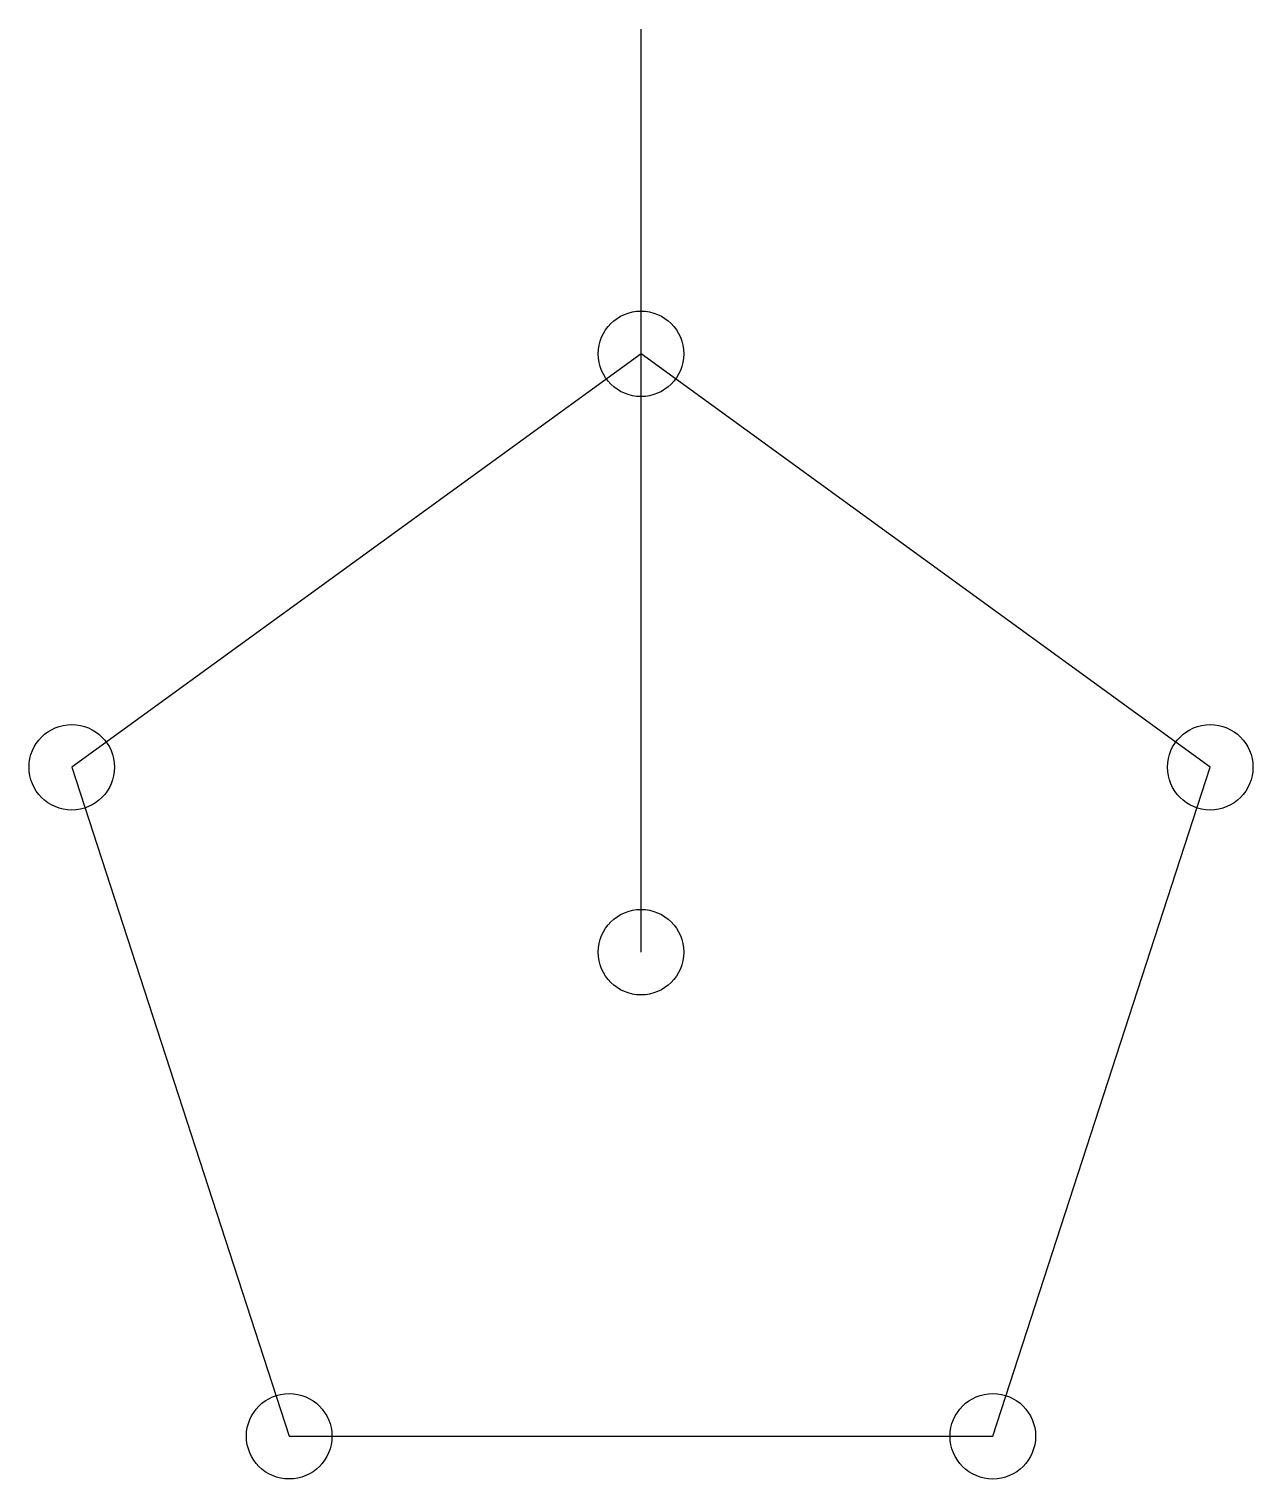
# Model space of a CAD drawing. Header units: millimetres. Extents: x -35.8 to 35.8, y -34.8 to 50.
import ezdxf

# ---------------------------------------------------------------- set-up
doc = ezdxf.new("R2010")
doc.units = ezdxf.units.MM
doc.layers.add('drawings', color=3, linetype='Continuous')

msp = doc.modelspace()

# ---------------------------------------------------------------- linework, layer by layer
at = {"layer": 'drawings'}
msp.add_line((0, -4), (-0.000001, 50), dxfattribs=at)
msp.add_lwpolyline([(-0.000001, 31), (-33.286979, 6.815595), (-20.572485, -32.315595), (20.572483, -32.315595), (33.286977, 6.815595)], close=True, dxfattribs=at)
for centre in [(0.000002, 31), (-33.286979, 6.815593), (33.286977, 6.815595), (0, -4), (-20.572485, -32.315594), (20.572484, -32.315595)]:
    msp.add_circle(centre, 2.5, dxfattribs=at)

doc.saveas('drawing.dxf')
